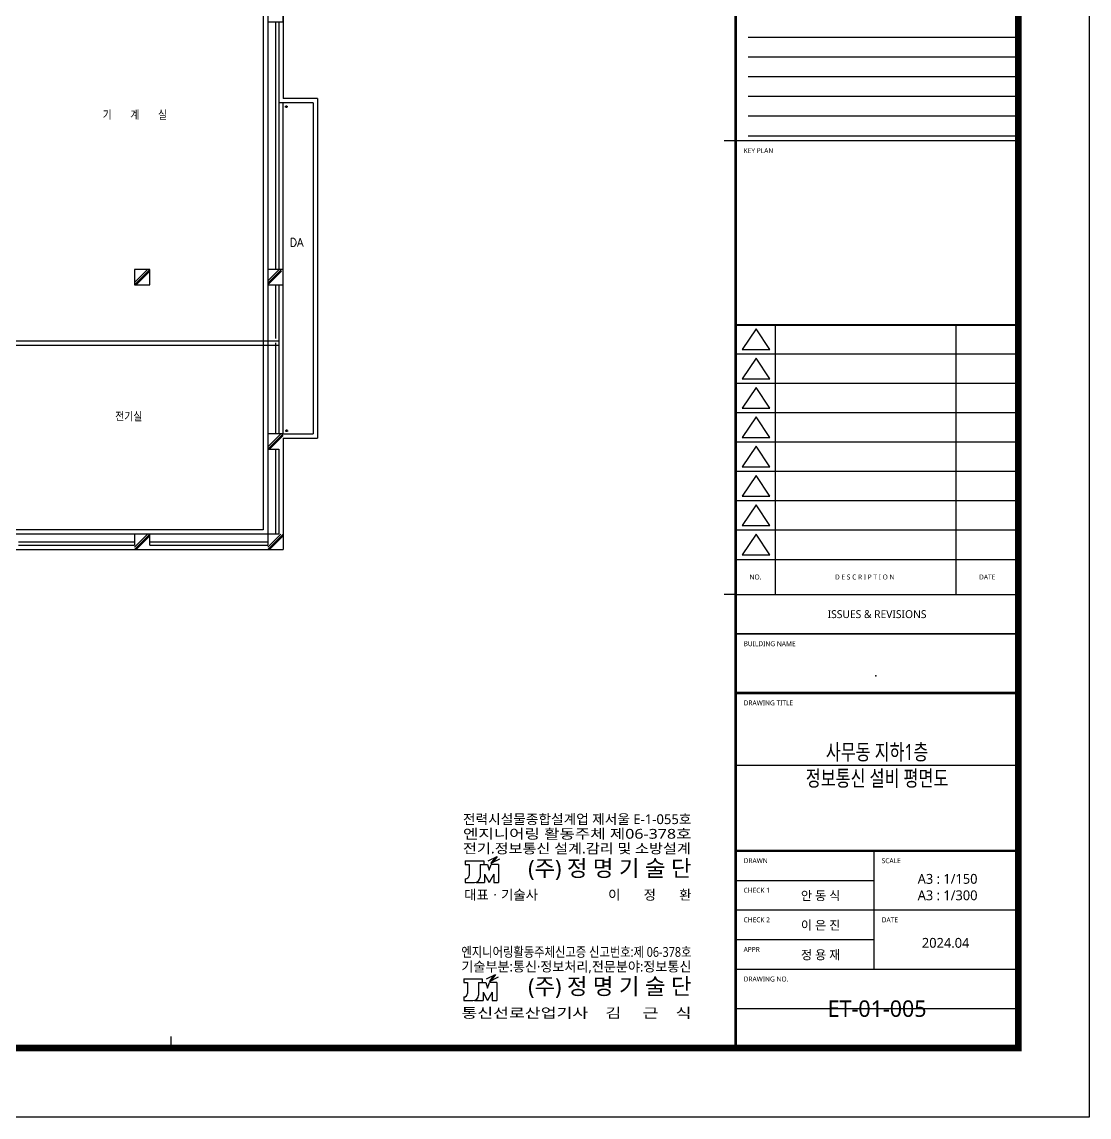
# Model space of a CAD drawing. Header units: millimetres. Extents: x -126150 to 252300, y 0 to 89100.
# Drawn here: x -48699 to 0, y 0 to 49975 of the extents above; entities that cross this region are included whole.
import ezdxf
from ezdxf.enums import TextEntityAlignment as Align
from ezdxf.xclip import XClip

# ---------------------------------------------------------------- set-up
doc = ezdxf.new("R2010")
doc.units = ezdxf.units.MM
doc.header["$LTSCALE"] = 1500
doc.header["$XCLIPFRAME"] = 0
doc.linetypes.add('CEN', pattern=[62, 60, -1, 0, -1])
doc.layers.get('Defpoints').update_dxf_attribs({"color": 167})
for name, color, linetype in [('1', 1, 'Continuous'), ('arch', 8, 'Continuous'), ('SHT', 5, 'Continuous'), ('TEXT', 3, 'Continuous'), ('XR-SHEET(통신)$0$WD', 6, 'Continuous'), ('XREF', 7, 'CEN')]:
    doc.layers.add(name, color=color, linetype=linetype)
doc.styles.add('arch', font='romans.shx', dxfattribs={"bigfont": 'GHS.SHX'})
doc.styles.add('GHS', font='malgun.ttf')
doc.styles.add('XR-SHEET$0$XR-SHEET$0$XREF-Form$0$맑은고딕', font='malgun.ttf')

# ---------------------------------------------------------------- blocks, each defined once
blk = doc.blocks.new('XR-사무동', base_point=(461, 408.4))
at = {"layer": 'arch', "ltscale": 20}
for p, q in [((-34255.9, 58898.7), (-34255.2, 23449.9)), ((-34460.6, 49285.4), (-34459.6, 23649.9)), ((-33555.9, 47324.9), (-33555.9, 43324.9)), ((-33905.9, 46824.9), (-33905.9, 35524.9)), ((-33755.9, 46824.9), (-33755.9, 43124.9)), ((-32180.9, 43124.9), (-32180.9, 28024.9)), ((-31980.9, 43324.9), (-31980.9, 27824.9)), ((-39630.9, 35524.9), (-40330.9, 34824.9)), ((-39735, 35524.9), (-40330.9, 34929)), ((-33630.9, 35524.9), (-34255.9, 34899.9)), ((-33735, 35524.9), (-34255.9, 35004)), ((-39630.9, 35446.8), (-40252.8, 34824.9)), ((-33630.9, 35446.8), (-34252.8, 34824.9)), ((-33905.9, 34824.9), (-33905.9, 32374.9)), ((-33755.9, 34824.9), (-33755.9, 32174.9)), ((-46130.9, 32075.1), (-33755.9, 32075.1)), ((-46130.7, 32275.1), (-33755.9, 32275.1)), ((-33905.9, 32174.9), (-33905.9, 28024.9)), ((-33755.9, 32174.9), (-33755.9, 28024.9)), ((-33555.9, 28024.9), (-34255.9, 27324.9)), ((-33660, 28024.9), (-34255.9, 27429)), ((-33555.9, 27946.8), (-34177.8, 27324.9)), ((-33555.9, 27824.9), (-33555.9, 22749.9)), ((-33905.9, 27324.9), (-33905.9, 23449.9)), ((-33755.9, 27324.9), (-33755.9, 23449.9)), ((-34459.6, 23649.9), (-93505.8, 23649.9)), ((-34255.2, 23449.9), (-93706.5, 23449.2)), ((-45630.9, 23099.9), (-40330.9, 23099.9)), ((-39630.9, 23449.9), (-40330.9, 22749.9)), ((-39735, 23449.9), (-40330.9, 22854)), ((-39630.9, 23371.8), (-40252.8, 22749.9)), ((-39630.9, 23099.9), (-34255.2, 23099.9)), ((-33555.2, 23449.9), (-34255.2, 22749.9)), ((-33659.4, 23449.9), (-34255.2, 22854)), ((-33555.2, 23371.8), (-34177.2, 22749.9)), ((-94405.9, 22749.9), (-33555.9, 22749.9)), ((-45630.9, 22949.9), (-40330.9, 22949.9)), ((-39630.9, 22949.9), (-34255.2, 22949.9))]:
    blk.add_line(p, q, dxfattribs=at)
at = {"layer": 'arch', "ltscale": 100}
for p, q in [((-32180.9, 43124.9), (-33755.9, 43124.9)), ((-33755.9, 43124.9), (-33755.9, 35524.9)), ((-31980.9, 43324.9), (-33555.9, 43324.9)), ((-33555.9, 35524.9), (-33555.9, 43124.9)), ((-33406.7, 42902.5), (-33406.7, 43017.7)), ((-33471.9, 42960.1), (-33341.5, 42960.1)), ((-33555.9, 28024.9), (-33555.9, 34824.9)), ((-33555.9, 28024.9), (-32180.9, 28024.9)), ((-33455.7, 28172.5), (-33325.3, 28172.5)), ((-33390.5, 28114.9), (-33390.5, 28230.1)), ((-33555.9, 27824.9), (-31980.9, 27824.9))]:
    blk.add_line(p, q, dxfattribs=at)
at = {"layer": 'arch', "ltscale": 20}
for points in [[(-33555.9, 47524.9), (-34255.9, 47524.9), (-34255.9, 46824.9), (-33555.9, 46824.9), (-33555.9, 47324.9)], [(-33555.9, 28024.9), (-34255.9, 28024.9), (-34255.9, 27324.9), (-33755.9, 27324.9)], [(-39630.9, 22949.9), (-39630.9, 23449.9), (-40330.9, 23449.9), (-40330.9, 22949.9)], [(-33755.9, 23449.9), (-34255.2, 23449.9), (-34255.2, 22949.9)]]:
    blk.add_lwpolyline(points, dxfattribs=at)
for points in [[(-40330.9, 34824.9), (-39630.9, 34824.9), (-39630.9, 35524.9), (-40330.9, 35524.9)], [(-34255.9, 34824.9), (-33555.9, 34824.9), (-33555.9, 35524.9), (-34255.9, 35524.9)]]:
    blk.add_lwpolyline(points, close=True, dxfattribs=at)
at = {"layer": 'arch', "ltscale": 100}
for centre in [(-33406.5, 42960.1), (-33390.2, 28172.5)]:
    blk.add_circle(centre, 37.5, dxfattribs=at)
at = {"layer": 'arch', "style": 'arch'}
for s, p in [('기', (-41788.1, 42364)), ('계', (-40526.8, 42364)), ('실', (-39265.5, 42364)), ('DA', (-33254.5, 36576.6)), ('전기실', (-41218.3, 28603.9))]:
    blk.add_text(s, height=375, dxfattribs=at).set_placement(p)
blk = doc.blocks.new('XR-FORM-ET', base_point=(461, 408))
at = {"layer": 'Defpoints', "linetype": 'Continuous', "ltscale": 2}
for p, q in [((146700, 21417), (163900, 21417)), ((146700, 6600), (163900, 6600))]:
    blk.add_line(p, q, dxfattribs=at)
for points in [[(147457, 65711), (163900, 65711)], [(147457, 65711), (163900, 65711)], [(147457, 64511), (163900, 64511)], [(147457, 64511), (163900, 64511)], [(147457, 63311), (163900, 63311)], [(147457, 63311), (163900, 63311)], [(147457, 62111), (163900, 62111)], [(147457, 62111), (163900, 62111)], [(147457, 60911), (163900, 60911)], [(147457, 60911), (163900, 60911)], [(147457, 59711), (163900, 59711)]]:
    blk.add_lwpolyline(points, dxfattribs=at)
for p in [(155200, 21417, -2754), (155200, 6600, -2754)]:
    blk.add_point(p, dxfattribs=at)
at = {"layer": 'SHT', "color": 171}
for p, q in [((146700, 59400), (146000, 59400)), ((146700, 31800), (146000, 31800)), ((112350, 4200), (112350, 4900))]:
    blk.add_line(p, q, dxfattribs=at)
at = {"layer": 'SHT'}
for p, q in [((163900, 59400), (146700, 59400)), ((163900, 48198), (146700, 48198)), ((149100, 48198), (149100, 31800)), ((160100, 48198), (160100, 31800)), ((163900, 46413), (146700, 46413)), ((163900, 44628), (146700, 44628)), ((163900, 42844), (146700, 42844)), ((163900, 41059), (146700, 41059)), ((163900, 39274), (146700, 39274)), ((163900, 37489), (146700, 37489)), ((163900, 35705), (146700, 35705)), ((146700, 33920), (163900, 33920)), ((146700, 31800), (163900, 31800)), ((146700, 25800), (163900, 25800)), ((155100, 16200), (155100, 9000)), ((146700, 14400), (155100, 14400)), ((146700, 12600), (163900, 12600)), ((146700, 10800), (155100, 10800)), ((146700, 9000), (163900, 9000))]:
    blk.add_line(p, q, dxfattribs=at)
blk.add_lwpolyline([(0, 118800), (168200, 118800), (168200, 0), (0, 0)], close=True, dxfattribs=at)
at = {"layer": 'SHT', "const_width": 400}
blk.add_lwpolyline([(9300, 114600), (163900, 114600), (163900, 4200), (9300, 4200)], close=True, dxfattribs=at)
at = {"layer": 'SHT'}
for points, const_width in [([(146700, 114600), (146700, 4200)], 160), ([(146700, 48198), (163900, 48198)], 114), ([(146700, 29400), (163900, 29400)], 114), ([(146700, 25800), (163900, 25800)], 160), ([(146700, 25800), (163900, 25800)], 140), ([(146700, 16200), (163900, 16200)], 160)]:
    blk.add_lwpolyline(points, dxfattribs=dict(at, const_width=const_width))
at = {"layer": 'SHT', "linetype": 'Continuous', "ltscale": 2}
blk.add_lwpolyline([(147457, 59711), (163900, 59711)], dxfattribs=at)
at = {"layer": 'SHT', "linetype": 'Continuous', "flags": 128}
for points in [[(147937, 47949), (147097, 46700), (148777, 46700)], [(147937, 46165), (147097, 44915), (148777, 44915)], [(147937, 44380), (147097, 43131), (148777, 43131)], [(147937, 42595), (147097, 41346), (148777, 41346)], [(147937, 40810), (147097, 39561), (148777, 39561)], [(147937, 39026), (147097, 37776), (148777, 37776)], [(147937, 37241), (147097, 35992), (148777, 35992)], [(147937, 35456), (147097, 34207), (148777, 34207)]]:
    blk.add_lwpolyline(points, close=True, dxfattribs=at)
at = {"layer": 'SHT'}
for p in [(155226, 26855), (155300, 6600, -2754)]:
    blk.add_point(p, dxfattribs=at)
at = {"layer": 'XR-SHEET(통신)$0$WD', "color": 4}
for p, q in [((130248, 15590), (130248, 15367)), ((130248, 15590), (131366, 15590)), ((130248, 15367), (130472, 15367)), ((130472, 15367), (130472, 14705)), ((131142, 15367), (131142, 14605)), ((131142, 15367), (131589, 15367)), ((131366, 15590), (131366, 15367)), ((131589, 15367), (131701, 15032)), ((131641, 15594), (132187, 15864)), ((131701, 15032), (131812, 15367)), ((132077, 15810), (131805, 15443)), ((131805, 15443), (132351, 15713)), ((131805, 15443), (131956, 15552)), ((132259, 15367), (131812, 15367)), ((131833, 15480), (131983, 15589)), ((131861, 15518), (132011, 15626)), ((131879, 15479), (131928, 15515)), ((131888, 15555), (132038, 15664)), ((132187, 15864), (131915, 15497)), ((131916, 15592), (132066, 15701)), ((131943, 15629), (132093, 15738)), ((131971, 15667), (132121, 15775)), ((131999, 15704), (132149, 15813)), ((132026, 15741), (132176, 15850)), ((132054, 15778), (132141, 15842)), ((132259, 15367), (132259, 14270)), ((131421, 14780), (131701, 14270)), ((131421, 14780), (131421, 14270)), ((131980, 14780), (131701, 14270)), ((131980, 14780), (131980, 14270)), ((130248, 14493), (130248, 14270)), ((130248, 14493), (130260, 14493)), ((130248, 14270), (130807, 14270)), ((130903, 14284), (130903, 14270)), ((130903, 14270), (131421, 14270)), ((131980, 14270), (132259, 14270)), ((131545, 8409), (132092, 8679)), ((132092, 8679), (131819, 8311)), ((131931, 8556), (132081, 8664)), ((130153, 8405), (130153, 8181)), ((130153, 8405), (131270, 8405)), ((130153, 8181), (130377, 8181)), ((130377, 8181), (130377, 7520)), ((131047, 8181), (131047, 7419)), ((131047, 8181), (131494, 8181)), ((131270, 8405), (131270, 8181)), ((131494, 8181), (131605, 7846)), ((131605, 7846), (131717, 8181)), ((131982, 8625), (131710, 8257)), ((131710, 8257), (132256, 8527)), ((131710, 8257), (131860, 8366)), ((132164, 8181), (131717, 8181)), ((131738, 8295), (131888, 8404)), ((131765, 8332), (131915, 8441)), ((131784, 8294), (131833, 8329)), ((131793, 8369), (131943, 8478)), ((131820, 8407), (131971, 8515)), ((131848, 8444), (131998, 8553)), ((131876, 8481), (132026, 8590)), ((131903, 8518), (132053, 8627)), ((131958, 8593), (132046, 8656)), ((132164, 8181), (132164, 7084)), ((131326, 7595), (131605, 7084)), ((131326, 7595), (131326, 7084)), ((131885, 7595), (131605, 7084)), ((131885, 7595), (131885, 7084)), ((130153, 7308), (130153, 7084)), ((130153, 7308), (130164, 7308)), ((130153, 7084), (130712, 7084)), ((130808, 7098), (130808, 7084)), ((130808, 7084), (131326, 7084)), ((131885, 7084), (132164, 7084))]:
    blk.add_line(p, q, dxfattribs=at)
for centre, radius in [((130260, 14705), 212), ((130807, 14605), 335), ((130164, 7520), 212), ((130712, 7419), 335)]:
    blk.add_arc(centre, radius, 270, 0, dxfattribs=at)
at = {"layer": 'SHT', "color": 9, "style": 'XR-SHEET$0$XR-SHEET$0$XREF-Form$0$맑은고딕'}
for s, p in [('KEY PLAN', (147180, 58800)), ('BUILDING NAME', (147180, 28800)), ('DRAWING TITLE', (147180, 25200)), ('DRAWN', (147180, 15600)), ('SCALE', (155580, 15600)), ('CHECK 1', (147180, 13800)), ('CHECK 2', (147180, 12000)), ('DATE', (155580, 12000)), ('APPR', (147180, 10200)), ('DRAWING NO.', (147180, 8400))]:
    blk.add_text(s, height=300, dxfattribs=at).set_placement(p, align=Align.MIDDLE_LEFT)
for s, height, p in [('NO.', 300, (147900, 32860)), ('D E S C R I P T I O N ', 300, (154600, 32860)), ('DATE', 300, (162000, 32860)), ('ISSUES & REVISIONS', 480, (155300, 30600))]:
    blk.add_text(s, height=height, dxfattribs=at).set_placement(p, align=Align.MIDDLE_CENTER)
at = {"layer": 'SHT', "color": 3, "style": 'XR-SHEET$0$XR-SHEET$0$XREF-Form$0$맑은고딕'}
for s, height, p in [('안 동 식', 540, (151865, 13467)), ('이 은 진', 540, (151865, 11667)), ('2024.04', 600, (159471, 10601)), ('정 용 재', 540, (151865, 9867))]:
    blk.add_text(s, height=height, dxfattribs=at).set_placement(p, align=Align.MIDDLE_CENTER)
at = {"layer": 'XR-SHEET(통신)$0$WD', "color": 4, "style": 'GHS'}
for s, width, p, p2 in [('전력시설물종합설계업 제서울 E-1-055호', 0.91927, (130104, 17826), (144006, 17826)), ('엔지니어링 활동주체 제06-378호', 1.128043, (130104, 16936), (144006, 16936)), ('전기.정보통신 설계.감리 및 소방설계', 1.013777, (130104, 16045), (143963, 16045)), ('엔지니어링활동주체신고증 신고번호:제 06-378호', 0.764554, (130009, 9750), (144006, 9750)), ('기술부분:통신·정보처리,전문분야:정보통신', 0.894617, (130009, 8859), (144006, 8859)), ('통신선로산업기사    김     근    식', 1.084493, (130009, 6039), (144006, 6039))]:
    blk.add_text(s, height=595.76, dxfattribs=dict(at, width=width)).set_placement(p, p2, align=Align.FIT)
for s, height, p in [('(주) 정 명 기 술 단', 992.94, (144006, 14644)), ('이       정       환', 595.76, (144006, 13225)), ('(주) 정 명 기 술 단', 992.94, (144006, 7459))]:
    blk.add_text(s, height=height, dxfattribs=at).set_placement(p, align=Align.RIGHT)
blk.add_text('대표ㆍ기술사 ', height=595.8, dxfattribs=at).set_placement((130182, 13225))

msp = doc.modelspace()

# ---------------------------------------------------------------- block references
at = {"layer": '1', "xscale": 0.75, "yscale": 0.75, "zscale": 0.75}
msp.add_blockref('XR-FORM-ET', (-125804.2, 306.3), dxfattribs=at)
at = {"layer": 'XREF'}
ref = msp.add_blockref('XR-사무동', (-2764, 3558.4), dxfattribs=at)
XClip(ref).set_block_clipping_path([(-112606.3320405844, 11136.4274878327), (-23103.7611754332, 76211.8574772071)])

# ---------------------------------------------------------------- texts
at = {"layer": 'TEXT', "style": 'GHS', "width": 0.75}
for s, height, p in [('사무동 지하1층', 724.45, (-9675, 16662.9)), ('정보통신 설비 평면도', 724.453, (-9675, 15462.9))]:
    msp.add_text(s, height=height, dxfattribs=at).set_placement(p, align=Align.MIDDLE_CENTER)
at = {"layer": 'TEXT', "style": 'GHS'}
for s, height, p in [('A3 : 1/150', 450, (-6457.3, 10871)), ('A3 : 1/300', 450, (-6457.3, 10121)), ('ET-01-005', 750, (-9675, 4950))]:
    msp.add_text(s, height=height, dxfattribs=at).set_placement(p, align=Align.MIDDLE_CENTER)

doc.saveas('drawing.dxf')
